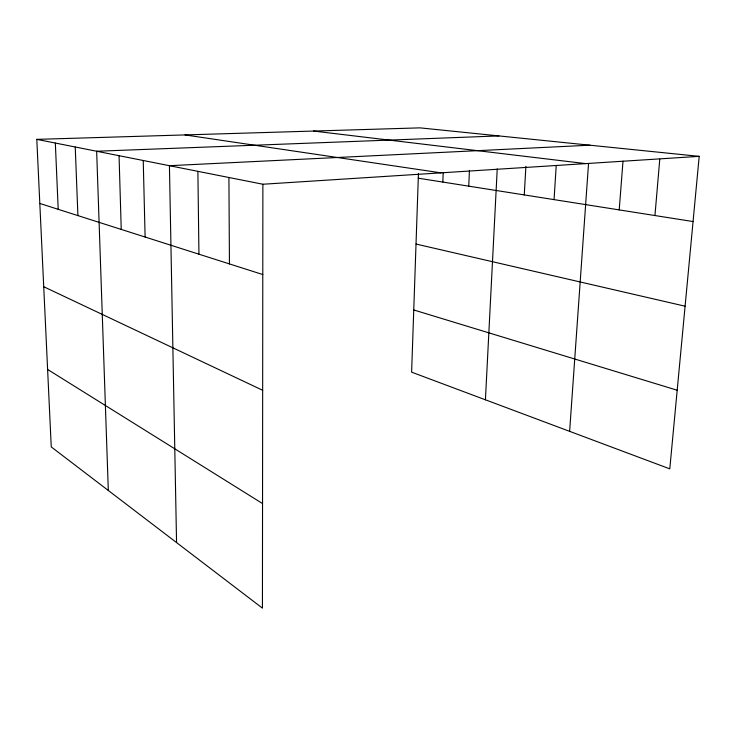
<?xml version="1.0" encoding="UTF-8"?>
<svg xmlns="http://www.w3.org/2000/svg" width="736" height="736" viewBox="0 0 736 736"><rect width="100%" height="100%" fill="white"/><g stroke="black" fill="none" stroke-linecap="round" stroke-linejoin="round"><path stroke-width="1.1" d="M36.8 139.371L262.881 184.239L262.43 608.138L51.253 446.918L36.8 139.371L420.008 127.862L699.2 156.354L669.788 468.86L411.617 372.158L418.444 173.622M442.824 182.068L443.192 172.886M468.74 186.162L469.448 170.347M485.42 399.804L497.232 168.884M524.262 194.92L525.9 166.299M554.052 199.622L556.214 165.674M569.627 431.342L588.542 163.475M619.206 209.898L623.006 161.147M654.948 215.538L659.778 159.16M262.881 184.239L699.2 156.354M589.84 145.194L169.427 165.692L176.557 542.57M498.925 135.912L96.655 151.248L108.312 490.47M313.545 131.054L585.709 163.613M185.003 134.918L441.039 172.859M418.278 178.195L693.064 221.554M416.024 244.039L685.096 306.204M413.752 309.957L677.184 390.227M39.808 203.458L262.789 274.546M43.728 286.727L262.669 390.292M47.619 369.454L262.55 503.571M55.338 143.051L58.199 209.318M75.238 146.998L77.906 215.602M119.048 155.692L121.238 229.42M143.235 160.494L145.112 237.029M197.883 171.341L198.941 254.187M228.914 177.496L229.448 263.911"/></g></svg>
